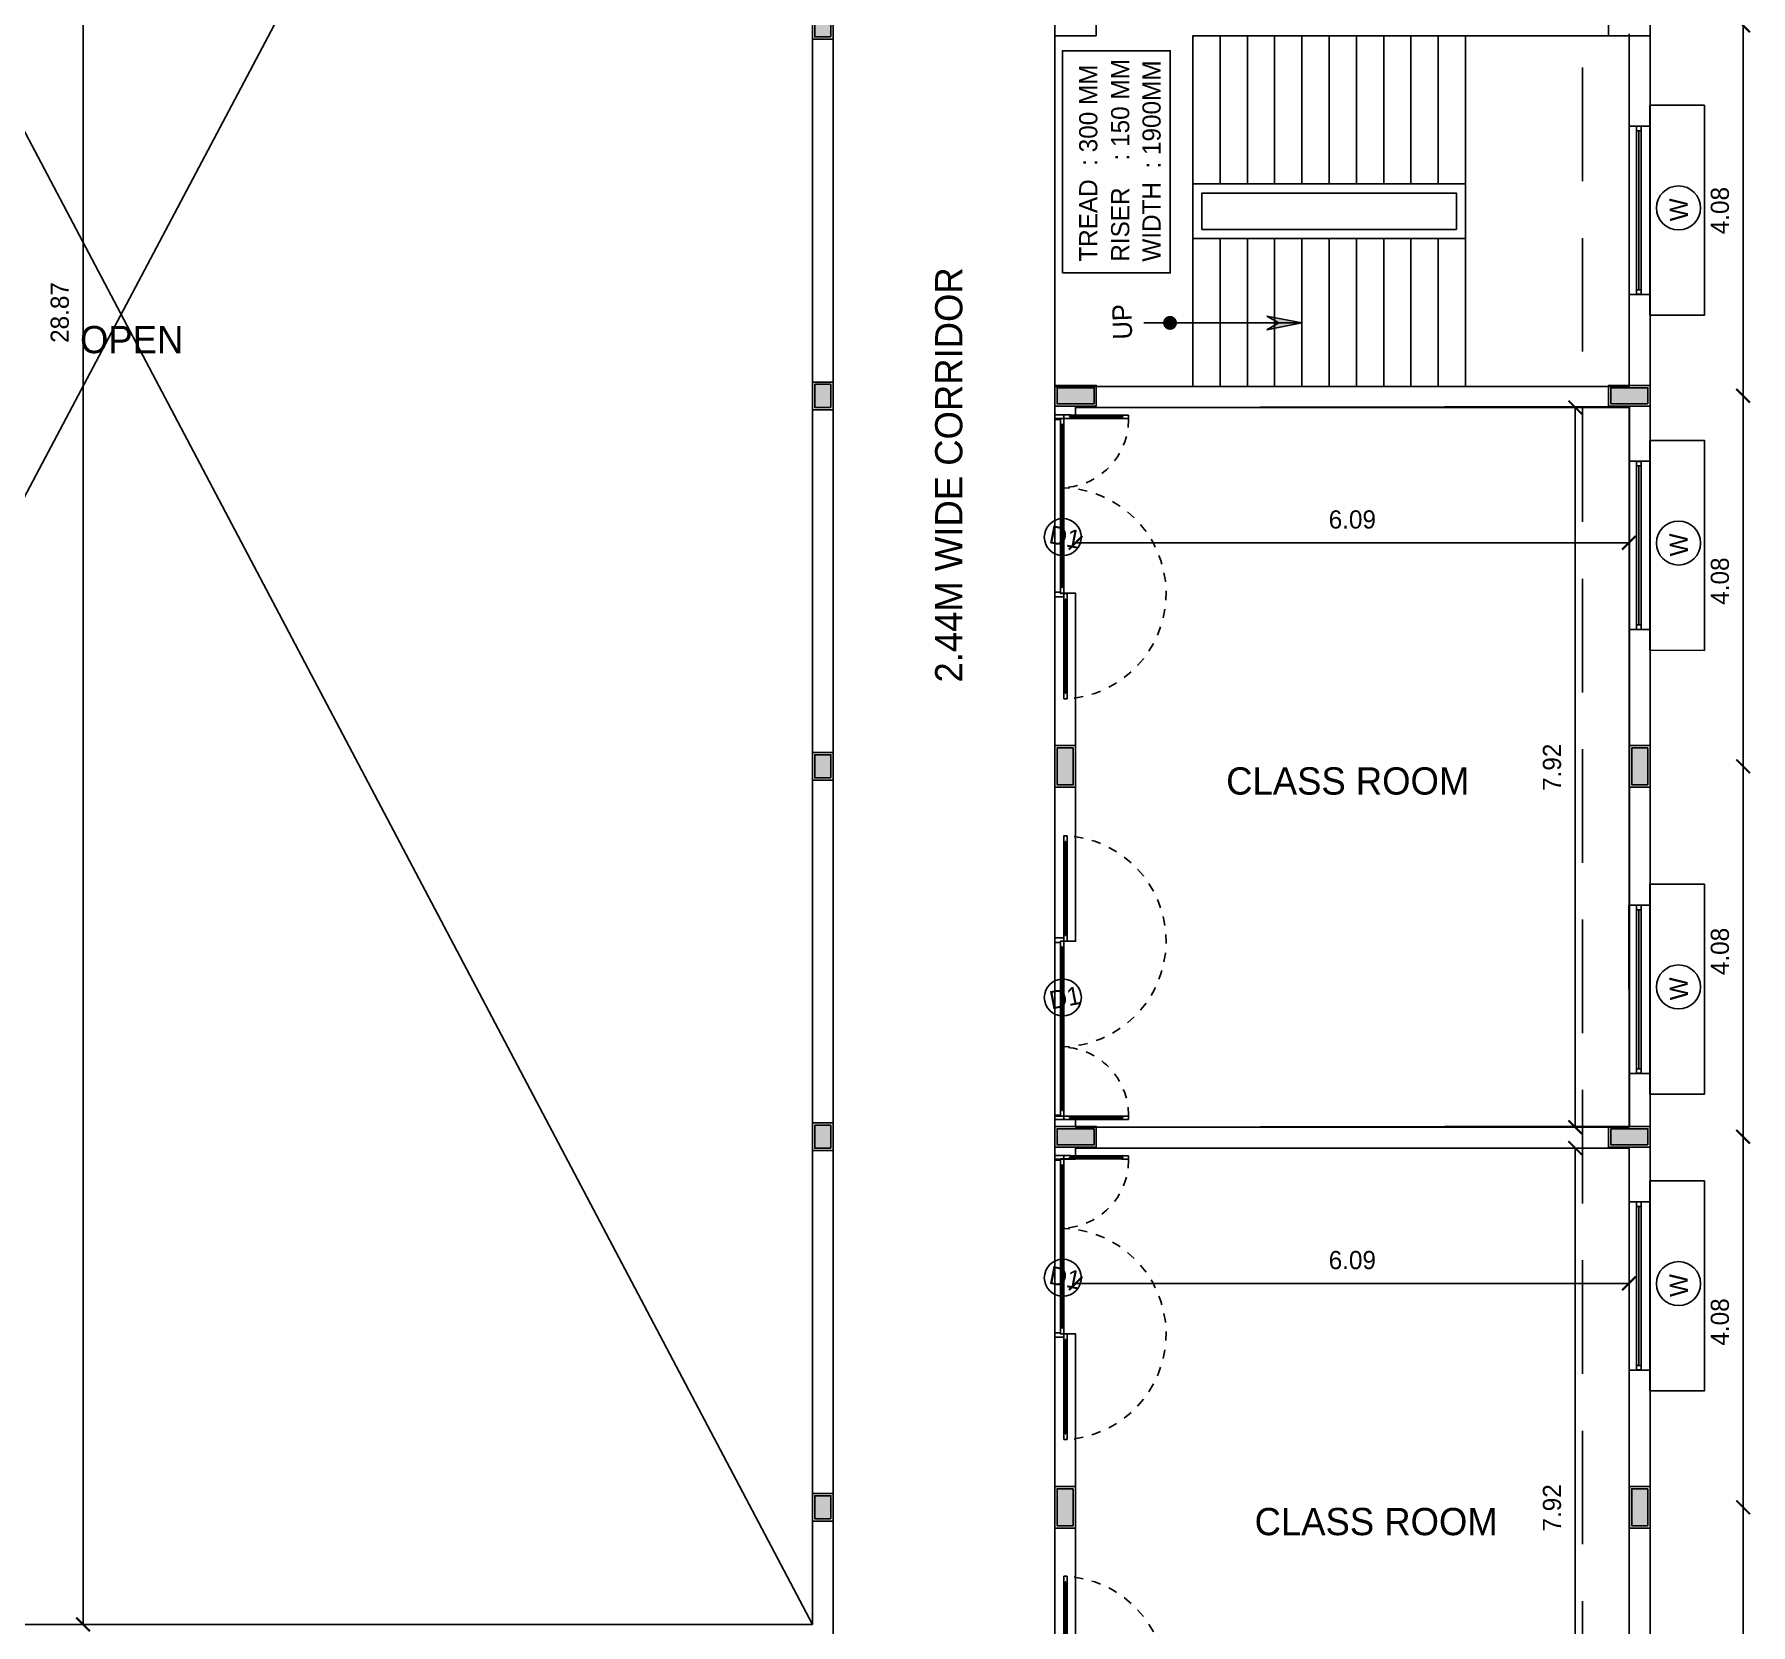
# Model space of a CAD drawing. Header units: metres. Extents: x 6102560 to 6120122, y -6664095 to -6659794.
# Drawn here: x 6102579.08 to 6102597.97, y -6659915.14 to -6659897.64 of the extents above; entities that cross this region are included whole.
import ezdxf

# ---------------------------------------------------------------- set-up
doc = ezdxf.new("R2010")
doc.units = ezdxf.units.M
doc.header["$LTSCALE"] = 500
doc.header["$MEASUREMENT"] = 0
for name, pattern in [('DASHED2', [0.375, 0.25, -0.125]), ('HIDDEN', [0.375, 0.25, -0.125]), ('PHANTOM2', [1.25, 0.625, -0.125, 0.125, -0.125, 0.125, -0.125])]:
    doc.linetypes.add(name, pattern=pattern)
doc.layers.get('0').update_dxf_attribs({"linetype": 'CONTINUOUS'})
doc.layers.get('Defpoints').update_dxf_attribs({"linetype": 'CONTINUOUS'})
for name, color, linetype in [('above', 250, 'DASHED2'), ('BLK_1_FLR_0_BLT_UP_AREA_DEDUCT', 26, 'CONTINUOUS'), ('BLK_1_FLR_0_CARPET_AREA', 10, 'CONTINUOUS'), ('BLK_1_FLR_0_CHAJJA', 6, 'CONTINUOUS'), ('BLK_1_FLR_0_REGULAR_ROOM_1', 117, 'CONTINUOUS'), ('DIM', 205, 'CONTINUOUS'), ('DOOR', 252, 'CONTINUOUS'), ('DOORTEXT', 13, 'CONTINUOUS'), ('ED', 30, 'CONTINUOUS'), ('FURN1', 252, 'CONTINUOUS'), ('FURNITURE', 252, 'CONTINUOUS'), ('FURNITURES', 252, 'CONTINUOUS'), ('T E X T', 7, 'CONTINUOUS'), ('TEXT', 4, 'CONTINUOUS'), ('W-SCH', 205, 'CONTINUOUS'), ('wall', 125, 'CONTINUOUS'), ('wall1', 125, 'CONTINUOUS'), ('WIN', 252, 'CONTINUOUS'), ('WINDOWS', 252, 'CONTINUOUS')]:
    doc.layers.add(name, color=color, linetype=linetype)
doc.layers.add('BLK_1_FLR_0_BLT_UP_AREA', color=26, linetype='CONTINUOUS', plot=False)
doc.styles.add('GD', font='GOTHIC.TTF')
doc.styles.add('RM', font='GOTHIC.TTF')
doc.styles.add('S2', font='GOTHIC.TTF')
doc.styles.add('USA TEXT', font='GOTHIC.TTF')
doc.dimstyles.new('1-100-ED', dxfattribs={"dimtxt": 0.2, "dimasz": 0.15, "dimexe": 0.18, "dimexo": 0.0625, "dimgap": 0.15, "dimtad": 1, "dimzin": 0, "dimdsep": 46, "dimtxsty": 'USA TEXT', "dimblk": 'ARCHTICK', "dimcen": 0.1, "dimse1": 1, "dimse2": 1, "dimclrd": 256, "dimclrt": 256, "dimadec": 0, "dimazin": 0, "dimtfac": 1, "dimtofl": 0, "dimtmove": 0, "dimatfit": 3, "dimldrblk": 'ARCHTICK', "dimfxl": 0, "dimtolj": 1, "dimtzin": 0, "dimarcsym": 0})

# ---------------------------------------------------------------- blocks, each defined once
blk = doc.blocks.new('A$C62665808')
at = {"layer": 'FURNITURES', "color": 233}
for p, q in [((512, 100), (437, 100)), ((450, 62), (512, 62)), ((500, 78), (500, 84)), ((512, 84), (500, 84)), ((512, 78), (500, 78)), ((512, 84), (512, 100)), ((512, 62), (512, 78)), ((2288, 84), (2288, 100)), ((2288, 100), (2363, 100)), ((2288, 84), (2300, 84)), ((2288, 62), (2288, 78)), ((2288, 78), (2300, 78)), ((2350, 62), (2288, 62)), ((2300, 78), (2300, 84))]:
    blk.add_line(p, q, dxfattribs=at)
at = {"layer": 'FURNITURES', "color": 250}
for p, q in [((512, 100), (2288, 100)), ((512, 84), (2300, 84)), ((512, 78), (2300, 78)), ((512, 62), (2288, 62))]:
    blk.add_line(p, q, dxfattribs=at)
at = {"layer": 'FURNITURES', "color": 250, "linetype": 'HIDDEN', "ltscale": 0.5}
for centre, radius, start, end in [((437, 62), 1163, 359.9985, 178.1522), ((2350, 62), 750, 89.1025, 179.9987)]:
    blk.add_arc(centre, radius, start, end, dxfattribs=at)
at = {"layer": 'wall', "color": 7}
for p, q in [((2362, 812), (2362, 737)), ((2399, 812), (2362, 812)), ((2399, 812), (2399, 737)), ((2377, 737), (2362, 737)), ((2362, 737), (2363, 175)), ((2378, 175), (2377, 750)), ((2384, 750), (2377, 750)), ((2377, 737), (2377, 750)), ((2384, 175), (2384, 750)), ((2384, 737), (2384, 750)), ((2399, 737), (2384, 737)), ((2400, 175), (2399, 737)), ((-725, 137), (-650, 137)), ((-725, 137), (-725, 100)), ((-725, 100), (-650, 100)), ((363, 122), (-662, 122)), ((-662, 122), (-662, 116)), ((-650, 122), (-662, 122)), ((363, 116), (-662, 116)), ((-650, 116), (-662, 116)), ((-650, 137), (-650, 122)), ((363, 137), (-650, 137)), ((-650, 116), (-650, 100)), ((-650, 100), (363, 100)), ((437, 137), (363, 137)), ((363, 137), (363, 122)), ((363, 122), (375, 122)), ((363, 116), (363, 100)), ((363, 116), (375, 116)), ((363, 100), (437, 100)), ((375, 122), (375, 116)), ((437, 137), (437, 100)), ((437, 62), (437, 100)), ((437, 62), (450, 62)), ((2363, 62), (2350, 62)), ((2378, 175), (2363, 175)), ((2363, 175), (2363, 100)), ((2363, 62), (2363, 100)), ((2400, 100), (2363, 100)), ((2378, 175), (2378, 162)), ((2384, 162), (2378, 162)), ((2400, 175), (2384, 175)), ((2384, 175), (2384, 162)), ((2400, 100), (2400, 175))]:
    blk.add_line(p, q, dxfattribs=at)
for points in [[(437, 100), (400, 100), (400, 0), (450, 0), (450, 62)], [(2363, 100), (2400, 100), (2400, 0), (2350, 0), (2350, 62)]]:
    blk.add_lwpolyline(points, dxfattribs=at)
blk = doc.blocks.new('_ArchTick')
at = {"color": 0, "linetype": 'ByBlock', "const_width": 0.15}
blk.add_lwpolyline([(-0.5, -0.5), (0.5, 0.5)], dxfattribs=at)
blk = doc.blocks.new('*D60')
at = {"layer": 'Defpoints', "color": 0}
for p in [(6102590.539, -6659902.695), (6102596.628, -6659902.695), (6102590.539, -6659903.231)]:
    blk.add_point(p, dxfattribs=at)
at = {"layer": 'ED', "linetype": 'PHANTOM2', "lineweight": -2}
blk.add_line((6102596.628, -6659903.231), (6102590.539, -6659903.231), dxfattribs=at)
at = {"layer": 'ED', "lineweight": -2, "xscale": 0.15, "yscale": 0.15, "zscale": 0.15, "rotation": 180}
blk.add_blockref('_ArchTick', (6102590.539, -6659903.231), dxfattribs=at)
at = {"layer": 'ED', "lineweight": -2, "xscale": 0.15, "yscale": 0.15, "zscale": 0.15}
blk.add_blockref('_ArchTick', (6102596.628, -6659903.231), dxfattribs=at)
at = {"layer": 'ED', "insert": (6102593.584, -6659902.976), "char_height": 0.2, "attachment_point": 5, "style": 'USA TEXT'}
blk.add_mtext('\\A1;6.09', dxfattribs=at)
blk = doc.blocks.new('*D61')
at = {"layer": 'Defpoints', "color": 0}
for p in [(6102596.037, -6659901.742), (6102596.628, -6659901.742), (6102596.629, -6659909.662)]:
    blk.add_point(p, dxfattribs=at)
at = {"layer": 'ED', "linetype": 'PHANTOM2', "lineweight": -2}
blk.add_line((6102596.037, -6659909.662), (6102596.037, -6659901.742), dxfattribs=at)
at = {"layer": 'ED', "lineweight": -2, "xscale": 0.15, "yscale": 0.15, "zscale": 0.15}
for p, rotation in [((6102596.037, -6659901.742), 90), ((6102596.037, -6659909.662), 270)]:
    blk.add_blockref('_ArchTick', p, dxfattribs=dict(at, rotation=rotation))
at = {"layer": 'ED', "insert": (6102595.782, -6659905.702), "char_height": 0.2, "attachment_point": 5, "rotation": 90, "style": 'USA TEXT'}
blk.add_mtext('\\A1;7.92', dxfattribs=at)
blk = doc.blocks.new('*D42')
at = {"layer": 'Defpoints', "color": 0}
for p in [(6102590.539, -6659910.845), (6102596.628, -6659910.845), (6102590.539, -6659911.381)]:
    blk.add_point(p, dxfattribs=at)
at = {"layer": 'ED', "linetype": 'PHANTOM2', "lineweight": -2}
blk.add_line((6102596.628, -6659911.381), (6102590.539, -6659911.381), dxfattribs=at)
at = {"layer": 'ED', "lineweight": -2, "xscale": 0.15, "yscale": 0.15, "zscale": 0.15, "rotation": 180}
blk.add_blockref('_ArchTick', (6102590.539, -6659911.381), dxfattribs=at)
at = {"layer": 'ED', "lineweight": -2, "xscale": 0.15, "yscale": 0.15, "zscale": 0.15}
blk.add_blockref('_ArchTick', (6102596.628, -6659911.381), dxfattribs=at)
at = {"layer": 'ED', "insert": (6102593.584, -6659911.126), "char_height": 0.2, "attachment_point": 5, "style": 'USA TEXT'}
blk.add_mtext('\\A1;6.09', dxfattribs=at)
blk = doc.blocks.new('*D43')
at = {"layer": 'Defpoints', "color": 0}
for p in [(6102596.037, -6659909.892), (6102596.628, -6659909.892), (6102596.629, -6659917.812)]:
    blk.add_point(p, dxfattribs=at)
at = {"layer": 'ED', "linetype": 'PHANTOM2', "lineweight": -2}
blk.add_line((6102596.037, -6659917.812), (6102596.037, -6659909.892), dxfattribs=at)
at = {"layer": 'ED', "lineweight": -2, "xscale": 0.15, "yscale": 0.15, "zscale": 0.15}
for p, rotation in [((6102596.037, -6659909.892), 90), ((6102596.037, -6659917.812), 270)]:
    blk.add_blockref('_ArchTick', p, dxfattribs=dict(at, rotation=rotation))
at = {"layer": 'ED', "insert": (6102595.782, -6659913.852), "char_height": 0.2, "attachment_point": 5, "rotation": 90, "style": 'USA TEXT'}
blk.add_mtext('\\A1;7.92', dxfattribs=at)
blk = doc.blocks.new('pillar')
h = blk.add_hatch(color=256)
h.dxf.hatch_style = 1
h.paths.add_polyline_path([(706652.06, -164648.8), (706659.06, -164648.8), (706659.06, -164638.8), (706652.06, -164638.8)])
h = blk.add_hatch(color=256)
h.dxf.hatch_style = 1
h.paths.add_polyline_path([(706652.06, -164809.3), (706659.06, -164809.3), (706659.06, -164799.3), (706652.06, -164799.3)])
h = blk.add_hatch(color=256)
h.dxf.hatch_style = 1
h.paths.add_polyline_path([(706757.06, -164807.8), (706773.06, -164807.8), (706773.06, -164800.8), (706757.06, -164800.8)])
h = blk.add_hatch(color=256)
h.dxf.hatch_style = 1
h.paths.add_polyline_path([(706997.06, -164807.8), (707013.06, -164807.8), (707013.06, -164800.8), (706997.06, -164800.8)])
h = blk.add_hatch(color=256)
h.dxf.hatch_style = 1
h.paths.add_polyline_path([(706764.06, -164972.8), (706764.06, -164956.8), (706757.06, -164956.8), (706757.06, -164972.8)])
h = blk.add_hatch(color=256)
h.dxf.hatch_style = 1
h.paths.add_polyline_path([(707013.06, -164972.8), (707013.06, -164956.8), (707006.06, -164956.8), (707006.06, -164972.8)])
h = blk.add_hatch(color=256)
h.dxf.hatch_style = 1
h.paths.add_polyline_path([(706652.06, -164969.8), (706659.06, -164969.8), (706659.06, -164959.8), (706652.06, -164959.8)])
h = blk.add_hatch(color=256)
h.dxf.hatch_style = 1
h.paths.add_polyline_path([(706652.06, -165130.3), (706659.06, -165130.3), (706659.06, -165120.3), (706652.06, -165120.3)])
h = blk.add_hatch(color=256)
h.dxf.hatch_style = 1
h.paths.add_polyline_path([(706757.06, -165128.8), (706773.06, -165128.8), (706773.06, -165121.8), (706757.06, -165121.8)])
h = blk.add_hatch(color=256)
h.dxf.hatch_style = 1
h.paths.add_polyline_path([(706997.06, -165128.8), (707013.06, -165128.8), (707013.06, -165121.8), (706997.06, -165121.8)])
h = blk.add_hatch(color=256)
h.dxf.hatch_style = 1
h.paths.add_polyline_path([(706652.06, -165290.8), (706659.06, -165290.8), (706659.06, -165280.8), (706652.06, -165280.8)])
h = blk.add_hatch(color=256)
h.dxf.hatch_style = 1
h.paths.add_polyline_path([(706764.06, -165293.8), (706764.06, -165277.8), (706757.06, -165277.8), (706757.06, -165293.8)])
h = blk.add_hatch(color=256)
h.dxf.hatch_style = 1
h.paths.add_polyline_path([(707013.06, -165293.8), (707013.06, -165277.8), (707006.06, -165277.8), (707006.06, -165293.8)])
for points in [[(706660.06, -164649.8), (706651.06, -164649.8), (706651.06, -164637.8), (706660.06, -164637.8)], [(706659.06, -164648.8), (706652.06, -164648.8), (706652.06, -164638.8), (706659.06, -164638.8)], [(706774.06, -164648.3), (706756.06, -164648.3), (706756.06, -164639.3), (706774.06, -164639.3)], [(707014.06, -164648.3), (706996.06, -164648.3), (706996.06, -164639.3), (707014.06, -164639.3)], [(706660.06, -164810.3), (706651.06, -164810.3), (706651.06, -164798.3), (706660.06, -164798.3)], [(706659.06, -164809.3), (706652.06, -164809.3), (706652.06, -164799.3), (706659.06, -164799.3)], [(706774.06, -164808.8), (706756.06, -164808.8), (706756.06, -164799.8), (706774.06, -164799.8)], [(706773.06, -164807.8), (706757.06, -164807.8), (706757.06, -164800.8), (706773.06, -164800.8)], [(707014.06, -164808.8), (706996.06, -164808.8), (706996.06, -164799.8), (707014.06, -164799.8)], [(707013.06, -164807.8), (706997.06, -164807.8), (706997.06, -164800.8), (707013.06, -164800.8)], [(706765.06, -164955.8), (706765.06, -164973.8), (706756.06, -164973.8), (706756.06, -164955.8)], [(706764.06, -164956.8), (706764.06, -164972.8), (706757.06, -164972.8), (706757.06, -164956.8)], [(707014.06, -164955.8), (707014.06, -164973.8), (707005.06, -164973.8), (707005.06, -164955.8)], [(707013.06, -164956.8), (707013.06, -164972.8), (707006.06, -164972.8), (707006.06, -164956.8)], [(706660.06, -164970.8), (706651.06, -164970.8), (706651.06, -164958.8), (706660.06, -164958.8)], [(706659.06, -164969.8), (706652.06, -164969.8), (706652.06, -164959.8), (706659.06, -164959.8)], [(706660.06, -165131.3), (706651.06, -165131.3), (706651.06, -165119.3), (706660.06, -165119.3)], [(706659.06, -165130.3), (706652.06, -165130.3), (706652.06, -165120.3), (706659.06, -165120.3)], [(706774.06, -165129.8), (706756.06, -165129.8), (706756.06, -165120.8), (706774.06, -165120.8)], [(707014.06, -165129.8), (706996.06, -165129.8), (706996.06, -165120.8), (707014.06, -165120.8)], [(706773.06, -165128.8), (706757.06, -165128.8), (706757.06, -165121.8), (706773.06, -165121.8)], [(707013.06, -165128.8), (706997.06, -165128.8), (706997.06, -165121.8), (707013.06, -165121.8)], [(706765.06, -165276.8), (706765.06, -165294.8), (706756.06, -165294.8), (706756.06, -165276.8)], [(707014.06, -165276.8), (707014.06, -165294.8), (707005.06, -165294.8), (707005.06, -165276.8)], [(706660.06, -165291.8), (706651.06, -165291.8), (706651.06, -165279.8), (706660.06, -165279.8)], [(706659.06, -165290.8), (706652.06, -165290.8), (706652.06, -165280.8), (706659.06, -165280.8)], [(706764.06, -165277.8), (706764.06, -165293.8), (706757.06, -165293.8), (706757.06, -165277.8)], [(707013.06, -165277.8), (707013.06, -165293.8), (707006.06, -165293.8), (707006.06, -165277.8)]]:
    blk.add_lwpolyline(points, close=True)
blk = doc.blocks.new('*D134')
at = {"linetype": 'PHANTOM2', "lineweight": -2}
blk.add_line((6102597.885, -6659897.538), (6102597.885, -6659901.614), dxfattribs=at)
at = {"layer": 'Defpoints', "color": 0}
for p in [(6102596.862, -6659897.538), (6102597.366, -6659901.614), (6102597.885, -6659901.614)]:
    blk.add_point(p, dxfattribs=at)
at = {"lineweight": -2, "xscale": 0.15, "yscale": 0.15, "zscale": 0.15}
for p, rotation in [((6102597.885, -6659897.538), 90), ((6102597.885, -6659901.614), 270)]:
    blk.add_blockref('_ArchTick', p, dxfattribs=dict(at, rotation=rotation))
at = {"insert": (6102597.63, -6659899.576), "char_height": 0.2, "attachment_point": 5, "rotation": 90, "style": 'USA TEXT'}
blk.add_mtext('\\A1;4.08', dxfattribs=at)
blk = doc.blocks.new('*D135')
at = {"linetype": 'PHANTOM2', "lineweight": -2}
blk.add_line((6102597.885, -6659901.614), (6102597.885, -6659905.691), dxfattribs=at)
at = {"layer": 'Defpoints', "color": 0}
for p in [(6102597.366, -6659901.614), (6102597.098, -6659905.691), (6102597.885, -6659905.691)]:
    blk.add_point(p, dxfattribs=at)
at = {"lineweight": -2, "xscale": 0.15, "yscale": 0.15, "zscale": 0.15}
for p, rotation in [((6102597.885, -6659901.614), 90), ((6102597.885, -6659905.691), 270)]:
    blk.add_blockref('_ArchTick', p, dxfattribs=dict(at, rotation=rotation))
at = {"insert": (6102597.63, -6659903.653), "char_height": 0.2, "attachment_point": 5, "rotation": 90, "style": 'USA TEXT'}
blk.add_mtext('\\A1;4.08', dxfattribs=at)
blk = doc.blocks.new('*D136')
at = {"linetype": 'PHANTOM2', "lineweight": -2}
blk.add_line((6102597.885, -6659905.691), (6102597.885, -6659909.768), dxfattribs=at)
at = {"layer": 'Defpoints', "color": 0}
for p in [(6102597.098, -6659905.691), (6102597.098, -6659909.768), (6102597.885, -6659909.768)]:
    blk.add_point(p, dxfattribs=at)
at = {"lineweight": -2, "xscale": 0.15, "yscale": 0.15, "zscale": 0.15}
for p, rotation in [((6102597.885, -6659905.691), 90), ((6102597.885, -6659909.768), 270)]:
    blk.add_blockref('_ArchTick', p, dxfattribs=dict(at, rotation=rotation))
at = {"insert": (6102597.63, -6659907.729), "char_height": 0.2, "attachment_point": 5, "rotation": 90, "style": 'USA TEXT'}
blk.add_mtext('\\A1;4.08', dxfattribs=at)
blk = doc.blocks.new('*D137')
at = {"linetype": 'PHANTOM2', "lineweight": -2}
blk.add_line((6102597.885, -6659909.768), (6102597.885, -6659913.845), dxfattribs=at)
at = {"layer": 'Defpoints', "color": 0}
for p in [(6102597.098, -6659909.768), (6102597.351, -6659913.845), (6102597.885, -6659913.845)]:
    blk.add_point(p, dxfattribs=at)
at = {"lineweight": -2, "xscale": 0.15, "yscale": 0.15, "zscale": 0.15}
for p, rotation in [((6102597.885, -6659909.768), 90), ((6102597.885, -6659913.845), 270)]:
    blk.add_blockref('_ArchTick', p, dxfattribs=dict(at, rotation=rotation))
at = {"insert": (6102597.63, -6659911.806), "char_height": 0.2, "attachment_point": 5, "rotation": 90, "style": 'USA TEXT'}
blk.add_mtext('\\A1;4.08', dxfattribs=at)
blk = doc.blocks.new('*D138')
at = {"linetype": 'PHANTOM2', "lineweight": -2}
blk.add_line((6102597.885, -6659913.845), (6102597.885, -6659917.921), dxfattribs=at)
at = {"layer": 'Defpoints', "color": 0}
for p in [(6102597.351, -6659913.845), (6102596.986, -6659917.921), (6102597.885, -6659917.921)]:
    blk.add_point(p, dxfattribs=at)
at = {"lineweight": -2, "xscale": 0.15, "yscale": 0.15, "zscale": 0.15}
for p, rotation in [((6102597.885, -6659913.845), 90), ((6102597.885, -6659917.921), 270)]:
    blk.add_blockref('_ArchTick', p, dxfattribs=dict(at, rotation=rotation))
at = {"insert": (6102597.63, -6659915.883), "char_height": 0.2, "attachment_point": 5, "rotation": 90, "style": 'USA TEXT'}
blk.add_mtext('\\A1;4.08', dxfattribs=at)
blk = doc.blocks.new('*D144')
at = {"linetype": 'PHANTOM2', "lineweight": -2}
blk.add_line((6102579.614, -6659886.26), (6102579.614, -6659915.134), dxfattribs=at)
at = {"layer": 'Defpoints', "color": 0}
for p in [(6102579.603, -6659886.26), (6102579.603, -6659915.134), (6102579.614, -6659915.134)]:
    blk.add_point(p, dxfattribs=at)
at = {"lineweight": -2, "xscale": 0.15, "yscale": 0.15, "zscale": 0.15}
for p, rotation in [((6102579.614, -6659886.26), 90), ((6102579.614, -6659915.134), 270)]:
    blk.add_blockref('_ArchTick', p, dxfattribs=dict(at, rotation=rotation))
at = {"insert": (6102579.359, -6659900.697), "char_height": 0.2, "attachment_point": 5, "rotation": 90, "style": 'USA TEXT'}
blk.add_mtext('\\A1;28.87', dxfattribs=at)

msp = doc.modelspace()

# ---------------------------------------------------------------- hatches: boundary and pattern name
at = {"layer": 'DIM'}
h = msp.add_hatch(color=256, dxfattribs=at)
h.paths.add_polyline_path([(6102592.74773, -6659900.75648), (6102592.74776, -6659900.79733), (6102592.64409, -6659900.7359)])
h.paths.add_polyline_path([(6102593.00332, -6659900.80725), (6102593.00332, -6659900.81234), (6102592.77332, -6659900.81248), (6102592.74776, -6659900.79733), (6102592.74773, -6659900.75648)])
h.paths.add_polyline_path([(6102593.00332, -6659900.81234), (6102593.00333, -6659900.81743), (6102592.7478, -6659900.86852), (6102592.74778, -6659900.82767), (6102592.77332, -6659900.81248)])
h.paths.add_polyline_path([(6102593.00333, -6659900.81743), (6102593.00332, -6659900.81234), (6102593.02888, -6659900.81233)])
h.paths.add_polyline_path([(6102593.02888, -6659900.81233), (6102593.00332, -6659900.81234), (6102593.00332, -6659900.80725)])
h.paths.add_polyline_path([(6102592.64418, -6659900.88923), (6102592.74778, -6659900.82767), (6102592.7478, -6659900.86852)])

# ---------------------------------------------------------------- linework, layer by layer
at = {"linetype": 'DASHED2', "ltscale": 0.01}
msp.add_line((6102596.11538, -6659873.62745), (6102596.11538, -6659939.3161), dxfattribs=at)
for p, q in [((6102590.30894, -6659932.07942), (6102590.30926, -6659886.33467)), ((6102591.8292, -6659899.88243), (6102591.82888, -6659901.51235)), ((6102592.12888, -6659899.88243), (6102592.12888, -6659901.51235)), ((6102592.42888, -6659899.88243), (6102592.42888, -6659901.51235)), ((6102592.72888, -6659899.88243), (6102592.72888, -6659901.51235)), ((6102593.02888, -6659899.88243), (6102593.02888, -6659901.51235)), ((6102593.32888, -6659899.88243), (6102593.32888, -6659901.51235)), ((6102593.62888, -6659899.88245), (6102593.62888, -6659901.51235)), ((6102593.92888, -6659899.88248), (6102593.92888, -6659901.51235)), ((6102594.22888, -6659899.88251), (6102594.22888, -6659901.51235)), ((6102594.52888, -6659899.88254), (6102594.52888, -6659901.51235)), ((6102594.82888, -6659900.11235), (6102594.82888, -6659901.51235))]:
    msp.add_line(p, q)
at = {"linetype": 'HIDDEN', "ltscale": 0.5}
for p, q in [((6102591.82888, -6659899.05235), (6102591.82888, -6659897.65235)), ((6102592.12888, -6659899.28232), (6102592.12888, -6659897.65235)), ((6102592.42888, -6659899.28234), (6102592.42888, -6659897.65235)), ((6102592.72888, -6659899.28237), (6102592.72888, -6659897.65235)), ((6102593.02888, -6659899.2824), (6102593.02888, -6659897.65235)), ((6102593.32888, -6659899.28243), (6102593.32888, -6659897.65235))]:
    msp.add_line(p, q, dxfattribs=at)
at = {"linetype": 'HIDDEN', "ltscale": 500}
for p, q in [((6102593.62888, -6659899.28243), (6102593.62888, -6659897.65235)), ((6102593.92888, -6659899.28243), (6102593.92888, -6659897.65235)), ((6102594.22888, -6659899.28243), (6102594.22888, -6659897.65235)), ((6102594.52888, -6659899.28243), (6102594.52888, -6659897.65235)), ((6102594.82888, -6659899.05235), (6102594.82888, -6659897.65235))]:
    msp.add_line(p, q, dxfattribs=at)
at = {"linetype": 'PHANTOM2', "ltscale": 500}
for points in [[(6102587.6421, -6659915.13435), (6102572.4019, -6659886.26235)], [(6102572.4019, -6659915.13435), (6102587.6421, -6659886.33635)]]:
    msp.add_lwpolyline(points, dxfattribs=at)
at = {"color": 15, "linetype": 'Continuous'}
msp.add_lwpolyline([(6102572.4019, -6659886.26235), (6102587.6421, -6659886.26235), (6102587.6421, -6659915.13435), (6102572.4019, -6659915.13435)], close=True, dxfattribs=at)
at = {"color": 15}
msp.add_lwpolyline([(6102596.62893, -6659897.63233), (6102596.62883, -6659901.51243), (6102590.3091, -6659901.51251), (6102590.3091, -6659901.86259), (6102590.53888, -6659901.86259), (6102590.53888, -6659901.74235), (6102596.6337, -6659901.73115), (6102596.6337, -6659909.65115), (6102590.53888, -6659909.66235), (6102590.53888, -6659909.54192), (6102590.3091, -6659909.54191), (6102590.3091, -6659910.01251), (6102590.53888, -6659910.01259), (6102590.53888, -6659909.89235), (6102596.62888, -6659909.89235), (6102596.62888, -6659917.81235), (6102590.53888, -6659917.81235), (6102590.53888, -6659917.69192), (6102590.30904, -6659917.69192), (6102590.30904, -6659918.16251), (6102590.53888, -6659918.16259), (6102590.53888, -6659918.04235), (6102596.6337, -6659918.04235), (6102596.6337, -6659925.96235)], dxfattribs=at)
at = {"linetype": 'Continuous'}
for points in [[(6102591.82912, -6659899.28229), (6102591.82888, -6659897.65152), (6102594.82872, -6659897.65179), (6102594.82896, -6659899.28257)], [(6102596.62888, -6659901.51251), (6102594.82904, -6659901.51251), (6102594.82904, -6659897.65235), (6102596.62888, -6659897.65235)], [(6102591.82888, -6659901.51235), (6102591.8292, -6659899.88229), (6102594.82904, -6659899.88257), (6102594.82872, -6659901.51263)]]:
    msp.add_lwpolyline(points, close=True, dxfattribs=at)
for points in [[(6102594.82904, -6659899.88243), (6102591.82904, -6659899.88243), (6102591.82904, -6659899.28243), (6102594.82904, -6659899.28243)], [(6102594.72904, -6659899.78243), (6102591.92904, -6659899.78243), (6102591.92904, -6659899.38243), (6102594.72904, -6659899.38243)]]:
    msp.add_lwpolyline(points, close=True)
at = {"layer": 'above'}
for points in [[(6102596.85892, -6659898.41723), (6102597.45892, -6659898.41722), (6102597.45897, -6659900.72754), (6102596.85907, -6659900.72754)], [(6102596.85899, -6659902.10463), (6102597.45899, -6659902.10462), (6102597.45904, -6659904.41494), (6102596.85915, -6659904.41493)], [(6102596.85887, -6659906.98978), (6102597.45887, -6659906.98977), (6102597.45892, -6659909.30009), (6102596.85902, -6659909.30009)], [(6102596.85892, -6659910.25463), (6102597.45892, -6659910.25462), (6102597.45897, -6659912.56494), (6102596.85907, -6659912.56493)]]:
    msp.add_lwpolyline(points, dxfattribs=at)
at = {"layer": 'BLK_1_FLR_0_BLT_UP_AREA', "color": 26, "linetype": 'Continuous'}
msp.add_lwpolyline([(6102563.1819, -6659877.04235), (6102596.8623, -6659877.04235), (6102596.8623, -6659934.34235), (6102563.1819, -6659934.34235)], close=True, dxfattribs=at)
at = {"layer": 'BLK_1_FLR_0_BLT_UP_AREA_DEDUCT', "color": 26, "linetype": 'Continuous'}
msp.add_lwpolyline([(6102572.4019, -6659886.26235), (6102587.6421, -6659886.26235), (6102587.6421, -6659915.13435), (6102572.4019, -6659915.13435)], close=True, dxfattribs=at)
at = {"layer": 'BLK_1_FLR_0_CARPET_AREA', "color": 15}
msp.add_lwpolyline([(6102572.1719, -6659886.03235), (6102587.8707, -6659886.03235), (6102587.8707, -6659915.36435), (6102572.1719, -6659915.36435)], close=True, dxfattribs=at)
at = {"layer": 'BLK_1_FLR_0_CHAJJA', "linetype": 'Continuous'}
for points in [[(6102596.85884, -6659898.41723), (6102597.45881, -6659898.41722), (6102597.45876, -6659900.72754), (6102596.85896, -6659900.72754)], [(6102596.85892, -6659902.10463), (6102597.45888, -6659902.10462), (6102597.45883, -6659904.41494), (6102596.85904, -6659904.41493)], [(6102596.85879, -6659906.98978), (6102597.45875, -6659906.98977), (6102597.4587, -6659909.30009), (6102596.85891, -6659909.30009)], [(6102596.85884, -6659910.25463), (6102597.45881, -6659910.25462), (6102597.45876, -6659912.56494), (6102596.85896, -6659912.56493)]]:
    msp.add_lwpolyline(points, close=True, dxfattribs=at)
at = {"layer": 'BLK_1_FLR_0_REGULAR_ROOM_1', "color": 3, "linetype": 'Continuous'}
for points in [[(6102590.30888, -6659909.5295), (6102590.37133, -6659909.5295), (6102590.37133, -6659909.54199), (6102590.53888, -6659909.54192), (6102590.53888, -6659909.66235), (6102596.62888, -6659909.66235), (6102596.62888, -6659901.74235), (6102590.53888, -6659901.74235), (6102590.53888, -6659901.86259), (6102590.37133, -6659901.86259), (6102590.37133, -6659901.875), (6102590.30888, -6659901.875), (6102590.30882, -6659903.77508), (6102590.37127, -6659903.77508), (6102590.37127, -6659903.78757), (6102590.53888, -6659903.78757), (6102590.53888, -6659907.61693), (6102590.37133, -6659907.61693), (6102590.37133, -6659907.62942), (6102590.30888, -6659907.62942), (6102590.30887, -6659909.5295)], [(6102590.30888, -6659917.6795), (6102590.37133, -6659917.6795), (6102590.37133, -6659917.69199), (6102590.53888, -6659917.69192), (6102590.53888, -6659917.81235), (6102596.62888, -6659917.81235), (6102596.62888, -6659909.89235), (6102590.53888, -6659909.89235), (6102590.53888, -6659910.01259), (6102590.37133, -6659910.01259), (6102590.37133, -6659910.025), (6102590.30888, -6659910.025), (6102590.30882, -6659911.92508), (6102590.37127, -6659911.92508), (6102590.37127, -6659911.93757), (6102590.53888, -6659911.93757), (6102590.53888, -6659915.76693), (6102590.37133, -6659915.76693), (6102590.37133, -6659915.77942), (6102590.30888, -6659915.77942), (6102590.30887, -6659917.6795)]]:
    msp.add_lwpolyline(points, dxfattribs=at)
at = {"layer": 'DIM', "const_width": 0.07667}
msp.add_lwpolyline([(6102591.57736, -6659900.84983, -1), (6102591.57731, -6659900.77316, -1)], format="xyb", close=True, dxfattribs=at)
at = {"layer": 'DOOR'}
for p, q in [((6102593.02888, -6659900.81235), (6102591.28912, -6659900.81135)), ((6102593.02888, -6659900.81235), (6102592.64409, -6659900.73592)), ((6102592.64409, -6659900.73592), (6102592.77332, -6659900.81251)), ((6102593.02888, -6659900.81235), (6102592.64418, -6659900.88926)), ((6102592.64418, -6659900.88926), (6102592.77332, -6659900.81251))]:
    msp.add_line(p, q, dxfattribs=at)
at = {"layer": 'FURN1'}
for points in [[(6102596.76181, -6659898.64723), (6102596.76181, -6659898.69723), (6102596.71181, -6659898.69723), (6102596.71181, -6659898.64723)], [(6102596.76181, -6659898.64785), (6102596.76181, -6659898.69785), (6102596.71181, -6659898.69785), (6102596.71181, -6659898.64785)], [(6102596.76178, -6659900.49691), (6102596.76178, -6659900.44691), (6102596.71178, -6659900.44691), (6102596.71178, -6659900.49691)], [(6102596.76178, -6659900.49754), (6102596.76178, -6659900.44754), (6102596.71178, -6659900.44754), (6102596.71178, -6659900.49754)], [(6102596.76189, -6659902.33525), (6102596.76188, -6659902.38525), (6102596.71188, -6659902.38524), (6102596.71189, -6659902.33524)], [(6102596.76189, -6659902.33462), (6102596.76189, -6659902.38462), (6102596.71189, -6659902.38462), (6102596.71189, -6659902.33462)], [(6102596.76185, -6659904.18431), (6102596.76185, -6659904.13431), (6102596.71185, -6659904.1343), (6102596.71185, -6659904.1843)], [(6102596.76185, -6659904.18493), (6102596.76185, -6659904.13493), (6102596.71185, -6659904.13493), (6102596.71185, -6659904.18493)], [(6102596.76176, -6659907.21978), (6102596.76176, -6659907.26978), (6102596.71176, -6659907.26977), (6102596.71176, -6659907.21977)], [(6102596.76176, -6659907.2204), (6102596.76176, -6659907.2704), (6102596.71176, -6659907.2704), (6102596.71176, -6659907.2204)], [(6102596.76172, -6659909.06946), (6102596.76173, -6659909.01946), (6102596.71173, -6659909.01946), (6102596.71172, -6659909.06946)], [(6102596.76173, -6659909.07009), (6102596.76173, -6659909.02009), (6102596.71173, -6659909.02008), (6102596.71173, -6659909.07008)], [(6102596.76181, -6659910.48462), (6102596.76181, -6659910.53462), (6102596.71181, -6659910.53462), (6102596.71181, -6659910.48462)], [(6102596.76181, -6659910.48525), (6102596.76181, -6659910.53525), (6102596.71181, -6659910.53524), (6102596.71181, -6659910.48524)], [(6102596.76178, -6659912.33431), (6102596.76178, -6659912.28431), (6102596.71178, -6659912.2843), (6102596.71178, -6659912.3343)], [(6102596.76178, -6659912.33493), (6102596.76178, -6659912.28493), (6102596.71178, -6659912.28493), (6102596.71178, -6659912.33493)]]:
    msp.add_lwpolyline(points, close=True, dxfattribs=at)
at = {"layer": 'FURNITURE', "linetype": 'HIDDEN', "ltscale": 0.2}
for p, q in [((6102596.71178, -6659900.44754), (6102596.71181, -6659898.69785)), ((6102596.76174, -6659900.44691), (6102596.76181, -6659898.69723)), ((6102596.71185, -6659904.13493), (6102596.71188, -6659902.38524)), ((6102596.76182, -6659904.13431), (6102596.76189, -6659902.38462)), ((6102596.71173, -6659909.02008), (6102596.71175, -6659907.2704)), ((6102596.76169, -6659909.01946), (6102596.76176, -6659907.26978)), ((6102596.71178, -6659912.28493), (6102596.71181, -6659910.53524)), ((6102596.76174, -6659912.28431), (6102596.76181, -6659910.53462))]:
    msp.add_line(p, q, dxfattribs=at)
at = {"layer": 'FURNITURE', "color": 4, "linetype": 'HIDDEN', "ltscale": 0.2}
for p, q in [((6102596.73678, -6659900.44691), (6102596.73681, -6659898.69723)), ((6102596.73685, -6659904.13431), (6102596.73688, -6659902.38462)), ((6102596.73673, -6659909.01946), (6102596.73675, -6659907.26978)), ((6102596.73678, -6659912.28431), (6102596.73681, -6659910.53462))]:
    msp.add_line(p, q, dxfattribs=at)
at = {"layer": 'W-SCH'}
for centre, radius in [((6102597.17431, -6659899.54676), 0.24242), ((6102590.39769, -6659903.16926), 0.20375), ((6102597.17438, -6659903.23415), 0.24242), ((6102590.39761, -6659908.23524), 0.20375), ((6102597.17426, -6659908.1193), 0.24242), ((6102590.39769, -6659911.31926), 0.20375), ((6102597.17431, -6659911.38415), 0.24242)]:
    msp.add_circle(centre, radius, dxfattribs=at)
at = {"layer": 'wall'}
msp.add_lwpolyline([(6102596.8623, -6659877.04235), (6102563.1819, -6659877.04235), (6102563.1819, -6659934.34235), (6102596.8623, -6659934.34235)], close=True, dxfattribs=at)
at = {"layer": 'wall1'}
for p, q in [((6102596.85891, -6659898.64723), (6102596.6288, -6659898.64722)), ((6102596.85888, -6659900.49754), (6102596.62877, -6659900.49753)), ((6102596.85899, -6659902.33463), (6102596.62888, -6659902.33462)), ((6102596.85895, -6659904.18494), (6102596.62885, -6659904.18493)), ((6102596.85886, -6659907.21978), (6102596.62875, -6659907.21977)), ((6102596.85882, -6659909.07009), (6102596.62872, -6659909.07008)), ((6102596.85891, -6659910.48463), (6102596.6288, -6659910.48462)), ((6102596.85888, -6659912.33494), (6102596.62877, -6659912.33493))]:
    msp.add_line(p, q, dxfattribs=at)
at = {"layer": 'WIN'}
msp.add_lwpolyline([(6102590.39363, -6659900.26083), (6102590.39363, -6659897.81593), (6102591.58013, -6659897.81593), (6102591.58013, -6659900.26083)], close=True, dxfattribs=at)
at = {"layer": 'WINDOWS'}
for p, q in [((6102596.62888, -6659900.49753), (6102596.62887, -6659898.64722)), ((6102596.85884, -6659900.49754), (6102596.85891, -6659898.64723)), ((6102596.62896, -6659904.18493), (6102596.62895, -6659902.33462)), ((6102596.85891, -6659904.18494), (6102596.85898, -6659902.33463)), ((6102596.62883, -6659909.07008), (6102596.62882, -6659907.21977)), ((6102596.85878, -6659909.07009), (6102596.85886, -6659907.21978)), ((6102596.62888, -6659912.33493), (6102596.62887, -6659910.48462)), ((6102596.85884, -6659912.33494), (6102596.85891, -6659910.48463))]:
    msp.add_line(p, q, dxfattribs=at)

# ---------------------------------------------------------------- block references
at = {"xscale": 0.0254, "yscale": 0.0254, "zscale": 0.0254}
msp.add_blockref('pillar', (6084638.70511, -6655715.58534), dxfattribs=at)
at = {"layer": 'wall1', "yscale": 0.001, "zscale": 0.001}
for p, xscale, rotation in [((6102590.30881, -6659904.22504), -0.001, 269.9969017190729), ((6102590.30888, -6659907.17946), 0.001, 270.0013147141342), ((6102590.30881, -6659912.37504), -0.001, 269.9969017190729), ((6102590.30888, -6659915.32946), 0.001, 270.0013147141342)]:
    msp.add_blockref('A$C62665808', p, dxfattribs=dict(at, xscale=xscale, rotation=rotation))

# ---------------------------------------------------------------- texts
at = {"layer": 'DOORTEXT', "color": 3, "style": 'RM'}
for s, rotation, p in [('W', 91.110939, (6102597.2788, -6659899.69026)), ('D1', 348.946159, (6102590.23438, -6659903.23303)), ('W', 91.110939, (6102597.27887, -6659903.37766)), ('W', 91.110939, (6102597.27875, -6659908.26281)), ('D1', 11.052057, (6102590.27264, -6659908.36775)), ('D1', 348.946159, (6102590.23438, -6659911.38303)), ('W', 91.110939, (6102597.2788, -6659911.52766))]:
    msp.add_text(s, height=0.2, rotation=rotation, dxfattribs=at).set_placement(p)
at = {"layer": 'T E X T', "style": 'GD'}
for s, p in [('TREAD  : 300 MM', (6102590.77743, -6659900.13799)), ('RISER    : 150 MM', (6102591.12893, -6659900.13799)), ('WIDTH  : 1900MM', (6102591.47393, -6659900.13799))]:
    msp.add_text(s, height=0.2, rotation=90, dxfattribs=at).set_placement(p)
at = {"layer": 'TEXT', "color": 7, "style": 'S2'}
msp.add_text('2.44M WIDE CORRIDOR ', height=0.3, rotation=90, dxfattribs=at).set_placement((6102589.29223, -6659904.76924))
at = {"layer": 'TEXT', "style": 'RM'}
msp.add_text('UP', height=0.21, rotation=91.746463, dxfattribs=at).set_placement((6102591.1618, -6659900.99154))
at = {"layer": 'TEXT', "color": 7, "style": 'S2'}
for s, p in [('OPEN', (6102579.58133, -6659901.14511)), ('CLASS ROOM', (6102592.19551, -6659906.00235)), ('CLASS ROOM', (6102592.50853, -6659914.15235))]:
    msp.add_text(s, height=0.3, dxfattribs=at).set_placement(p)

# ---------------------------------------------------------------- dimensions: what is measured, and where the dimension line sits
for base, p1, p2, override, picture, middle in [((6102579.61376, -6659915.13435), (6102579.603, -6659886.26015), (6102579.603, -6659915.13435), {"dimfxl": 75, "dimfxlon": 1, "dimarcsym": 2}, '*D144', (6102579.35873, -6659900.69725)), ((6102597.88497, -6659901.61445), (6102596.8623, -6659897.53775), (6102597.36633, -6659901.61445), {"dimtmove": 1, "dimfxl": 75, "dimfxlon": 1, "dimarcsym": 2}, '*D134', (6102597.62994, -6659899.5761)), ((6102597.88497, -6659905.69115), (6102597.36633, -6659901.61445), (6102597.09778, -6659905.69115), {"dimtmove": 1, "dimfxl": 75, "dimfxlon": 1, "dimarcsym": 2}, '*D135', (6102597.62994, -6659903.6528)), ((6102597.88497, -6659909.76785), (6102597.09778, -6659905.69115), (6102597.09766, -6659909.76785), {"dimtmove": 1, "dimfxl": 75, "dimfxlon": 1, "dimarcsym": 2}, '*D136', (6102597.62994, -6659907.7295)), ((6102597.88497, -6659913.84455), (6102597.09766, -6659909.76785), (6102597.35147, -6659913.84455), {"dimtmove": 1, "dimfxl": 75, "dimfxlon": 1, "dimarcsym": 2}, '*D137', (6102597.62994, -6659911.8062)), ((6102597.88497, -6659917.92125), (6102597.35147, -6659913.84455), (6102596.98602, -6659917.92125), {"dimtmove": 1, "dimfxl": 75, "dimfxlon": 1, "dimarcsym": 2}, '*D138', (6102597.62994, -6659915.8829))]:
    dim = msp.add_linear_dim(base=base, p1=p1, p2=p2, angle=90, dimstyle='1-100-ED', override=override)
    dim.commit()
    dim.dimension.update_dxf_attribs({"geometry": picture, "text_midpoint": middle})
at = {"layer": 'ED'}
for base, p1, p2, angle, picture, middle in [((6102596.03691, -6659901.74248), (6102596.62888, -6659909.66235), (6102596.62834, -6659901.74248), 270, '*D61', (6102595.78188, -6659905.70242)), ((6102590.53888, -6659903.23146), (6102596.62834, -6659902.69455), (6102590.53888, -6659902.69458), 180, '*D60', (6102593.58361, -6659902.97643)), ((6102596.03691, -6659909.89248), (6102596.62888, -6659917.81235), (6102596.62834, -6659909.89248), 270, '*D43', (6102595.78188, -6659913.85242)), ((6102590.53888, -6659911.38146), (6102596.62834, -6659910.84455), (6102590.53888, -6659910.84458), 180, '*D42', (6102593.58361, -6659911.12643))]:
    dim = msp.add_linear_dim(base=base, p1=p1, p2=p2, angle=angle, dimstyle='1-100-ED', override={"dimfxl": 75, "dimarcsym": 2}, dxfattribs=at)
    dim.commit()
    dim.dimension.update_dxf_attribs({"geometry": picture, "text_midpoint": middle})

doc.saveas('drawing.dxf')
